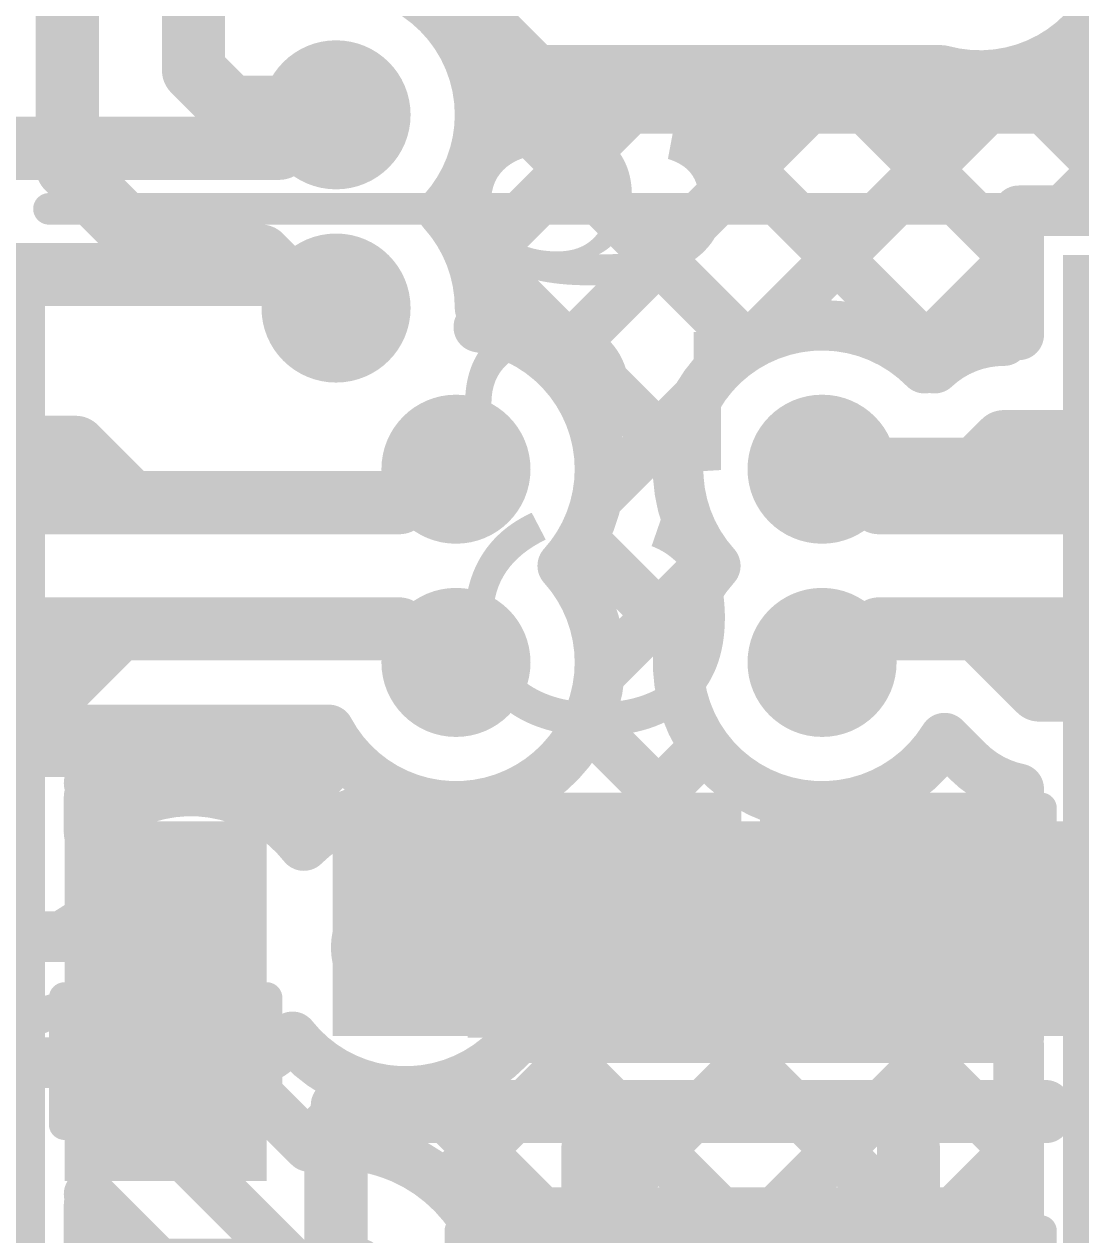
# Model space of a CAD drawing. Header units: millimetres. Extents: x -0.64 to 2.98, y -0.65 to 2.86.
# Drawn here: x 0.6836 to 0.851, y 0.1695 to 0.3613 of the extents above; entities that cross this region are included whole.
import ezdxf

# ---------------------------------------------------------------- set-up
doc = ezdxf.new("R2010")
doc.units = ezdxf.units.MM
doc.header["$MEASUREMENT"] = 0
for name, color, linetype in [('BottomLayer', 5, 'Continuous'), ('BottomOverlay', 54, 'Continuous'), ('BottomPaste', 16, 'Continuous'), ('BottomSolder', 6, 'Continuous'), ('Mechanical2', 216, 'Continuous'), ('TopLayer', 1, 'Continuous'), ('TopOverlay', 2, 'Continuous'), ('TopSolder', 216, 'Continuous'), ('ViaHoleLayer', 16, 'Continuous')]:
    doc.layers.add(name, color=color, linetype=linetype)
doc.styles.add('Arial', font='', dxfattribs={"height": 0.2})
doc.styles.get('Arial').set_extended_font_data('Arial')

# ---------------------------------------------------------------- blocks, each defined once
blk = doc.blocks.new('PCM1865DBTR_289')
at = {"layer": 'TopSolder'}
for points in [[(-0.1477, 0.1477), (-0.08065, 0.1477), (-0.08065, 0.12789), (-0.1477, 0.12789)], [(0.1477, 0.12789), (0.08065, 0.12789), (0.08065, 0.1477), (0.1477, 0.1477)], [(-0.1477, 0.12802), (-0.08065, 0.12802), (-0.08065, 0.1082), (-0.1477, 0.1082)], [(0.1477, 0.1082), (0.08065, 0.1082), (0.08065, 0.12802), (0.1477, 0.12802)], [(-0.1477, 0.10833), (-0.08065, 0.10833), (-0.08065, 0.08852), (-0.1477, 0.08852)], [(0.1477, 0.08852), (0.08065, 0.08852), (0.08065, 0.10833), (0.1477, 0.10833)], [(-0.1477, 0.08865), (-0.08065, 0.08865), (-0.08065, 0.06883), (-0.1477, 0.06883)], [(0.1477, 0.06883), (0.08065, 0.06883), (0.08065, 0.08865), (0.1477, 0.08865)], [(-0.1477, 0.06896), (-0.08065, 0.06896), (-0.08065, 0.04915), (-0.1477, 0.04915)], [(0.1477, 0.04915), (0.08065, 0.04915), (0.08065, 0.06896), (0.1477, 0.06896)], [(-0.1477, 0.04928), (-0.08065, 0.04928), (-0.08065, 0.02946), (-0.1477, 0.02946)], [(0.1477, 0.02946), (0.08065, 0.02946), (0.08065, 0.04928), (0.1477, 0.04928)], [(-0.1477, 0.02959), (-0.08065, 0.02959), (-0.08065, 0.00978), (-0.1477, 0.00978)], [(0.1477, 0.00978), (0.08065, 0.00978), (0.08065, 0.02959), (0.1477, 0.02959)], [(-0.1477, 0.00991), (-0.08065, 0.00991), (-0.08065, -0.00991), (-0.1477, -0.00991)], [(0.1477, -0.00991), (0.08065, -0.00991), (0.08065, 0.00991), (0.1477, 0.00991)]]:
    blk.add_hatch(color=216, dxfattribs=at).paths.add_polyline_path(points)
at = {"layer": 'TopOverlay', "const_width": 0.005}
blk.add_lwpolyline([(-0.08, 0.155), (0.078, 0.155)], dxfattribs=at)
at = {"layer": 'TopOverlay', "const_width": 0.0025}
for points in [[(-0.08125, 0.155, 1), (-0.07875, 0.155, 1)], [(0.07675, 0.155, 1), (0.07925, 0.155, 1)]]:
    blk.add_lwpolyline(points, format="xyb", close=True, dxfattribs=at)
blk = doc.blocks.new('CAP_0603_B_346')
at = {"layer": 'BottomLayer'}
for points in [[(-0.045, -0.0175), (-0.045, 0.0175), (-0.015, 0.0175), (-0.015, -0.0175)], [(0.015, -0.0175), (0.015, 0.0175), (0.045, 0.0175), (0.045, -0.0175)]]:
    blk.add_hatch(color=5, dxfattribs=at).paths.add_polyline_path(points)
at = {"layer": 'BottomPaste'}
for points in [[(-0.045, -0.0175), (-0.045, 0.0175), (-0.015, 0.0175), (-0.015, -0.0175)], [(0.015, -0.0175), (0.015, 0.0175), (0.045, 0.0175), (0.045, -0.0175)]]:
    blk.add_hatch(color=16, dxfattribs=at).paths.add_polyline_path(points)
at = {"layer": 'BottomSolder'}
for points in [[(-0.04736, -0.01986), (-0.04736, 0.01986), (-0.01264, 0.01986), (-0.01264, -0.01986)], [(0.01264, -0.01986), (0.01264, 0.01986), (0.04736, 0.01986), (0.04736, -0.01986)]]:
    blk.add_hatch(color=6, dxfattribs=at).paths.add_polyline_path(points)
at = {"layer": 'BottomOverlay', "const_width": 0.005}
for points in [[(-0.018, 0.021), (-0.049, 0.021)], [(-0.049, -0.021), (-0.049, 0.021)], [(0.049, 0.021), (0.018, 0.021)], [(0.049, -0.021), (0.049, 0.021)], [(-0.018, -0.021), (-0.049, -0.021)], [(0.049, -0.021), (0.018, -0.021)]]:
    blk.add_lwpolyline(points, dxfattribs=at)
at = {"layer": 'BottomOverlay', "const_width": 0.0025}
for points in [[(-0.05025, 0.021, 1), (-0.04775, 0.021, 1)], [(-0.05025, 0.021, 1), (-0.04775, 0.021, 1)], [(-0.01925, 0.021, 1), (-0.01675, 0.021, 1)], [(0.01675, 0.021, 1), (0.01925, 0.021, 1)], [(0.04775, 0.021, 1), (0.05025, 0.021, 1)], [(0.04775, 0.021, 1), (0.05025, 0.021, 1)], [(-0.05025, -0.021, 1), (-0.04775, -0.021, 1)], [(-0.05025, -0.021, 1), (-0.04775, -0.021, 1)], [(-0.01925, -0.021, 1), (-0.01675, -0.021, 1)], [(0.01675, -0.021, 1), (0.01925, -0.021, 1)], [(0.04775, -0.021, 1), (0.05025, -0.021, 1)], [(0.04775, -0.021, 1), (0.05025, -0.021, 1)]]:
    blk.add_lwpolyline(points, format="xyb", close=True, dxfattribs=at)
blk = doc.blocks.new('CAP_0603_B_348')
at = {"layer": 'BottomLayer'}
for points in [[(-0.045, -0.0175), (-0.045, 0.0175), (-0.015, 0.0175), (-0.015, -0.0175)], [(0.015, -0.0175), (0.015, 0.0175), (0.045, 0.0175), (0.045, -0.0175)]]:
    blk.add_hatch(color=5, dxfattribs=at).paths.add_polyline_path(points)
at = {"layer": 'BottomPaste'}
for points in [[(-0.045, -0.0175), (-0.045, 0.0175), (-0.015, 0.0175), (-0.015, -0.0175)], [(0.015, -0.0175), (0.015, 0.0175), (0.045, 0.0175), (0.045, -0.0175)]]:
    blk.add_hatch(color=16, dxfattribs=at).paths.add_polyline_path(points)
at = {"layer": 'BottomSolder'}
for points in [[(-0.04736, -0.01986), (-0.04736, 0.01986), (-0.01264, 0.01986), (-0.01264, -0.01986)], [(0.01264, -0.01986), (0.01264, 0.01986), (0.04736, 0.01986), (0.04736, -0.01986)]]:
    blk.add_hatch(color=6, dxfattribs=at).paths.add_polyline_path(points)
at = {"layer": 'BottomOverlay', "const_width": 0.005}
for points in [[(-0.049, -0.021), (-0.049, 0.021)], [(-0.018, 0.021), (-0.049, 0.021)], [(0.049, 0.021), (0.018, 0.021)], [(0.049, -0.021), (0.049, 0.021)], [(-0.018, -0.021), (-0.049, -0.021)], [(0.049, -0.021), (0.018, -0.021)]]:
    blk.add_lwpolyline(points, dxfattribs=at)
at = {"layer": 'BottomOverlay', "const_width": 0.0025}
for points in [[(-0.05025, 0.021, 1), (-0.04775, 0.021, 1)], [(-0.05025, 0.021, 1), (-0.04775, 0.021, 1)], [(-0.01925, 0.021, 1), (-0.01675, 0.021, 1)], [(0.01675, 0.021, 1), (0.01925, 0.021, 1)], [(0.04775, 0.021, 1), (0.05025, 0.021, 1)], [(0.04775, 0.021, 1), (0.05025, 0.021, 1)], [(-0.05025, -0.021, 1), (-0.04775, -0.021, 1)], [(-0.05025, -0.021, 1), (-0.04775, -0.021, 1)], [(-0.01925, -0.021, 1), (-0.01675, -0.021, 1)], [(0.01675, -0.021, 1), (0.01925, -0.021, 1)], [(0.04775, -0.021, 1), (0.05025, -0.021, 1)], [(0.04775, -0.021, 1), (0.05025, -0.021, 1)]]:
    blk.add_lwpolyline(points, format="xyb", close=True, dxfattribs=at)
blk = doc.blocks.new('CAP_0402_B_349')
at = {"layer": 'BottomLayer'}
for points in [[(-0.0095, 0.0125), (-0.0095, -0.0125), (-0.0275, -0.0125), (-0.0275, 0.0125)], [(0.0275, 0.0125), (0.0275, -0.0125), (0.0095, -0.0125), (0.0095, 0.0125)]]:
    blk.add_hatch(color=5, dxfattribs=at).paths.add_polyline_path(points)
at = {"layer": 'BottomPaste'}
for points in [[(-0.0095, 0.0125), (-0.0095, -0.0125), (-0.0275, -0.0125), (-0.0275, 0.0125)], [(0.0275, 0.0125), (0.0275, -0.0125), (0.0095, -0.0125), (0.0095, 0.0125)]]:
    blk.add_hatch(color=16, dxfattribs=at).paths.add_polyline_path(points)
at = {"layer": 'BottomSolder'}
for points in [[(-0.00714, 0.01486), (-0.00714, -0.01486), (-0.02986, -0.01486), (-0.02986, 0.01486)], [(0.02986, 0.01486), (0.02986, -0.01486), (0.00714, -0.01486), (0.00714, 0.01486)]]:
    blk.add_hatch(color=6, dxfattribs=at).paths.add_polyline_path(points)
at = {"layer": 'BottomOverlay', "const_width": 0.005}
for points in [[(-0.031, -0.016), (-0.031, 0.016)], [(-0.011, 0.016), (-0.031, 0.016)], [(0.031, 0.016), (0.011, 0.016)], [(0.031, -0.016), (0.031, 0.016)], [(-0.011, -0.016), (-0.031, -0.016)], [(0.031, -0.016), (0.011, -0.016)]]:
    blk.add_lwpolyline(points, dxfattribs=at)
at = {"layer": 'BottomOverlay', "const_width": 0.0025}
for points in [[(-0.03225, 0.016, 1), (-0.02975, 0.016, 1)], [(-0.03225, 0.016, 1), (-0.02975, 0.016, 1)], [(-0.01225, 0.016, 1), (-0.00975, 0.016, 1)], [(0.00975, 0.016, 1), (0.01225, 0.016, 1)], [(0.02975, 0.016, 1), (0.03225, 0.016, 1)], [(0.02975, 0.016, 1), (0.03225, 0.016, 1)], [(-0.03225, -0.016, 1), (-0.02975, -0.016, 1)], [(-0.03225, -0.016, 1), (-0.02975, -0.016, 1)], [(-0.01225, -0.016, 1), (-0.00975, -0.016, 1)], [(0.00975, -0.016, 1), (0.01225, -0.016, 1)], [(0.02975, -0.016, 1), (0.03225, -0.016, 1)], [(0.02975, -0.016, 1), (0.03225, -0.016, 1)]]:
    blk.add_lwpolyline(points, format="xyb", close=True, dxfattribs=at)

msp = doc.modelspace()

# ---------------------------------------------------------------- hatches: boundary and pattern name
at = {"layer": 'BottomLayer'}
h = msp.add_hatch(color=5, dxfattribs=at)
edge = h.paths.add_edge_path()
edge.add_arc((0.733, 0.34696), 0.01181, 0, 360)
h = msp.add_hatch(color=5, dxfattribs=at)
edge = h.paths.add_edge_path()
edge.add_arc((0.733, 0.31634), 0.01181, 0, 360)
h = msp.add_hatch(color=5, dxfattribs=at)
edge = h.paths.add_edge_path()
edge.add_arc((0.752, 0.2908), 0.01181, 0, 360)
h = msp.add_hatch(color=5, dxfattribs=at)
edge = h.paths.add_edge_path()
edge.add_arc((0.81, 0.2908), 0.01181, 0, 360)
h = msp.add_hatch(color=5, dxfattribs=at)
edge = h.paths.add_edge_path()
edge.add_arc((0.752, 0.26018), 0.01181, 0, 360)
h = msp.add_hatch(color=5, dxfattribs=at)
edge = h.paths.add_edge_path()
edge.add_arc((0.81, 0.26018), 0.01181, 0, 360)
for points in [[(0.722, 0.178), (0.722, 0.235), (0.69, 0.235), (0.69, 0.178)], [(0.73244, 0.201), (0.88144, 0.201), (0.88144, 0.235), (0.73244, 0.235)], [(0.754, 0.143), (0.842, 0.143), (0.842, 0.177), (0.754, 0.177)]]:
    msp.add_hatch(color=5, dxfattribs=at).paths.add_polyline_path(points)
h = msp.add_hatch(color=5, dxfattribs=at)
edge = h.paths.add_edge_path()
edge.add_arc((0.71, 0.217), 0.01181, 0, 360)
h = msp.add_hatch(color=5, dxfattribs=at)
edge = h.paths.add_edge_path()
edge.add_arc((0.744, 0.215), 0.01181, 0, 360)
h = msp.add_hatch(color=5, dxfattribs=at)
edge = h.paths.add_edge_path()
edge.add_arc((0.733, 0.158), 0.01181, 0, 360)
at = {"layer": 'BottomSolder'}
h = msp.add_hatch(color=6, dxfattribs=at)
edge = h.paths.add_edge_path()
edge.add_arc((0.733, 0.34696), 0.00791, 0, 360)
h = msp.add_hatch(color=6, dxfattribs=at)
edge = h.paths.add_edge_path()
edge.add_arc((0.733, 0.31634), 0.00791, 0, 360)
h = msp.add_hatch(color=6, dxfattribs=at)
edge = h.paths.add_edge_path()
edge.add_arc((0.752, 0.2908), 0.00791, 0, 360)
h = msp.add_hatch(color=6, dxfattribs=at)
edge = h.paths.add_edge_path()
edge.add_arc((0.81, 0.2908), 0.00791, 0, 360)
h = msp.add_hatch(color=6, dxfattribs=at)
edge = h.paths.add_edge_path()
edge.add_arc((0.752, 0.26018), 0.00791, 0, 360)
h = msp.add_hatch(color=6, dxfattribs=at)
edge = h.paths.add_edge_path()
edge.add_arc((0.81, 0.26018), 0.00791, 0, 360)
h = msp.add_hatch(color=6, dxfattribs=at)
edge = h.paths.add_edge_path()
edge.add_arc((0.71, 0.217), 0.00791, 0, 360)
h = msp.add_hatch(color=6, dxfattribs=at)
edge = h.paths.add_edge_path()
edge.add_arc((0.744, 0.215), 0.00791, 0, 360)
at = {"layer": 'TopLayer'}
h = msp.add_hatch(color=1, dxfattribs=at)
edge = h.paths.add_edge_path()
edge.add_arc((0.733, 0.34696), 0.01181, 0, 360)
h = msp.add_hatch(color=1, dxfattribs=at)
edge = h.paths.add_edge_path()
edge.add_arc((0.733, 0.31634), 0.01181, 0, 360)
h = msp.add_hatch(color=1, dxfattribs=at)
edge = h.paths.add_edge_path()
edge.add_arc((0.752, 0.2908), 0.01181, 0, 360)
h = msp.add_hatch(color=1, dxfattribs=at)
edge = h.paths.add_edge_path()
edge.add_arc((0.81, 0.2908), 0.01181, 0, 360)
h = msp.add_hatch(color=1, dxfattribs=at)
edge = h.paths.add_edge_path()
edge.add_arc((0.752, 0.26018), 0.01181, 0, 360)
h = msp.add_hatch(color=1, dxfattribs=at)
edge = h.paths.add_edge_path()
edge.add_arc((0.81, 0.26018), 0.01181, 0, 360)
h = msp.add_hatch(color=1, dxfattribs=at)
edge = h.paths.add_edge_path()
edge.add_arc((0.71, 0.217), 0.01181, 0, 360)
h = msp.add_hatch(color=1, dxfattribs=at)
edge = h.paths.add_edge_path()
edge.add_arc((0.744, 0.215), 0.01181, 0, 360)
h = msp.add_hatch(color=1, dxfattribs=at)
edge = h.paths.add_edge_path()
edge.add_arc((0.733, 0.158), 0.01181, 0, 360)
at = {"layer": 'TopSolder'}
h = msp.add_hatch(color=216, dxfattribs=at)
edge = h.paths.add_edge_path()
edge.add_arc((0.733, 0.34696), 0.00791, 0, 360)
h = msp.add_hatch(color=216, dxfattribs=at)
edge = h.paths.add_edge_path()
edge.add_arc((0.733, 0.31634), 0.00791, 0, 360)
h = msp.add_hatch(color=216, dxfattribs=at)
edge = h.paths.add_edge_path()
edge.add_arc((0.752, 0.2908), 0.00791, 0, 360)
h = msp.add_hatch(color=216, dxfattribs=at)
edge = h.paths.add_edge_path()
edge.add_arc((0.81, 0.2908), 0.00791, 0, 360)
h = msp.add_hatch(color=216, dxfattribs=at)
edge = h.paths.add_edge_path()
edge.add_arc((0.752, 0.26018), 0.00791, 0, 360)
h = msp.add_hatch(color=216, dxfattribs=at)
edge = h.paths.add_edge_path()
edge.add_arc((0.81, 0.26018), 0.00791, 0, 360)
h = msp.add_hatch(color=216, dxfattribs=at)
edge = h.paths.add_edge_path()
edge.add_arc((0.71, 0.217), 0.00791, 0, 360)
h = msp.add_hatch(color=216, dxfattribs=at)
edge = h.paths.add_edge_path()
edge.add_arc((0.744, 0.215), 0.00791, 0, 360)
at = {"layer": 'ViaHoleLayer'}
h = msp.add_hatch(color=16, dxfattribs=at)
edge = h.paths.add_edge_path()
edge.add_arc((0.733, 0.34696), 0.00591, 0, 360)
h = msp.add_hatch(color=16, dxfattribs=at)
edge = h.paths.add_edge_path()
edge.add_arc((0.733, 0.31634), 0.00591, 0, 360)
h = msp.add_hatch(color=16, dxfattribs=at)
edge = h.paths.add_edge_path()
edge.add_arc((0.752, 0.2908), 0.00591, 0, 360)
h = msp.add_hatch(color=16, dxfattribs=at)
edge = h.paths.add_edge_path()
edge.add_arc((0.81, 0.2908), 0.00591, 0, 360)
h = msp.add_hatch(color=16, dxfattribs=at)
edge = h.paths.add_edge_path()
edge.add_arc((0.752, 0.26018), 0.00591, 0, 360)
h = msp.add_hatch(color=16, dxfattribs=at)
edge = h.paths.add_edge_path()
edge.add_arc((0.81, 0.26018), 0.00591, 0, 360)
h = msp.add_hatch(color=16, dxfattribs=at)
edge = h.paths.add_edge_path()
edge.add_arc((0.71, 0.217), 0.00591, 0, 360)
h = msp.add_hatch(color=16, dxfattribs=at)
edge = h.paths.add_edge_path()
edge.add_arc((0.744, 0.215), 0.00591, 0, 360)

# ---------------------------------------------------------------- linework, layer by layer
at = {"layer": 'BottomLayer'}
for points, const_width in [([(0.7045, 0.4115), (0.766, 0.35)], 0.012), ([(0.766, 0.35), (0.88734, 0.35)], 0.012), ([(0.724, 0.34165), (0.72931, 0.34696)], 0.01), ([(0.72931, 0.34696), (0.733, 0.34696)], 0.01), ([(0.62712, 0.34165), (0.679, 0.34165)], 0.01), ([(0.679, 0.34165), (0.724, 0.34165)], 0.01), ([(0.571, 0.32165), (0.724, 0.32165)], 0.01), ([(0.724, 0.32165), (0.72931, 0.31634)], 0.01), ([(0.72931, 0.31634), (0.733, 0.31634)], 0.01), ([(0.743, 0.28549), (0.74831, 0.2908)], 0.01), ([(0.74831, 0.2908), (0.752, 0.2908)], 0.01), ([(0.81, 0.2908), (0.81369, 0.2908)], 0.01), ([(0.81369, 0.2908), (0.819, 0.28549)], 0.01), ([(0.67837, 0.28549), (0.743, 0.28549)], 0.01), ([(0.819, 0.28549), (0.82212, 0.28549)], 0.01), ([(0.82212, 0.28549), (0.869, 0.28549)], 0.01), ([(0.6529, 0.26549), (0.743, 0.26549)], 0.01), ([(0.743, 0.26549), (0.74831, 0.26018)], 0.01), ([(0.81369, 0.26018), (0.819, 0.26549)], 0.01), ([(0.819, 0.26549), (0.87251, 0.26549)], 0.01), ([(0.74831, 0.26018), (0.752, 0.26018)], 0.01), ([(0.81, 0.26018), (0.81369, 0.26018)], 0.01), ([(0.61165, 0.18006), (0.68108, 0.24949)], 0.008), ([(0.65953, 0.24949), (0.73185, 0.24949)], 0.008), ([(0.679, 0.246), (0.72144, 0.246)], 0.008), ([(0.72144, 0.246), (0.733, 0.246)], 0.008), ([(0.72144, 0.246), (0.733, 0.246)], 0.008), ([(0.82369, 0.21806), (0.82619, 0.21556)], 0.025), ([(0.82619, 0.21556), (0.85429, 0.21556)], 0.025), ([(0.82206, 0.21643), (0.82369, 0.21806)], 0.008), ([(0.733, 0.19), (0.84544, 0.19)], 0.008), ([(0.733, 0.18381), (0.733, 0.19)], 0.008), ([(0.743, 0.188), (0.84544, 0.188)], 0.008), ([(0.743, 0.1818), (0.743, 0.18706)], 0.008), ([(0.77369, 0.15806), (0.77369, 0.18306)], 0.01), ([(0.82369, 0.15806), (0.82369, 0.18306)], 0.01)]:
    msp.add_lwpolyline(points, dxfattribs=dict(at, const_width=const_width))
for points, const_width in [([(0.763, 0.35, 1), (0.769, 0.35, 1)], 0.006), ([(0.763, 0.35, 1), (0.769, 0.35, 1)], 0.006), ([(0.72681, 0.34696, 1), (0.73181, 0.34696, 1)], 0.005), ([(0.72681, 0.34696, 1), (0.73181, 0.34696, 1)], 0.005), ([(0.7305, 0.34696, 1), (0.7355, 0.34696, 1)], 0.005), ([(0.6765, 0.34165, 1), (0.6815, 0.34165, 1)], 0.005), ([(0.6765, 0.34165, 1), (0.6815, 0.34165, 1)], 0.005), ([(0.7215, 0.34165, 1), (0.7265, 0.34165, 1)], 0.005), ([(0.7215, 0.34165, 1), (0.7265, 0.34165, 1)], 0.005), ([(0.7215, 0.32165, 1), (0.7265, 0.32165, 1)], 0.005), ([(0.7215, 0.32165, 1), (0.7265, 0.32165, 1)], 0.005), ([(0.72681, 0.31634, 1), (0.73181, 0.31634, 1)], 0.005), ([(0.72681, 0.31634, 1), (0.73181, 0.31634, 1)], 0.005), ([(0.7305, 0.31634, 1), (0.7355, 0.31634, 1)], 0.005), ([(0.74581, 0.2908, 1), (0.75081, 0.2908, 1)], 0.005), ([(0.74581, 0.2908, 1), (0.75081, 0.2908, 1)], 0.005), ([(0.7495, 0.2908, 1), (0.7545, 0.2908, 1)], 0.005), ([(0.8075, 0.2908, 1), (0.8125, 0.2908, 1)], 0.005), ([(0.81119, 0.2908, 1), (0.81619, 0.2908, 1)], 0.005), ([(0.81119, 0.2908, 1), (0.81619, 0.2908, 1)], 0.005), ([(0.7405, 0.28549, 1), (0.7455, 0.28549, 1)], 0.005), ([(0.7405, 0.28549, 1), (0.7455, 0.28549, 1)], 0.005), ([(0.8165, 0.28549, 1), (0.8215, 0.28549, 1)], 0.005), ([(0.8165, 0.28549, 1), (0.8215, 0.28549, 1)], 0.005), ([(0.81962, 0.28549, 1), (0.82462, 0.28549, 1)], 0.005), ([(0.81962, 0.28549, 1), (0.82462, 0.28549, 1)], 0.005), ([(0.7405, 0.26549, 1), (0.7455, 0.26549, 1)], 0.005), ([(0.7405, 0.26549, 1), (0.7455, 0.26549, 1)], 0.005), ([(0.8165, 0.26549, 1), (0.8215, 0.26549, 1)], 0.005), ([(0.8165, 0.26549, 1), (0.8215, 0.26549, 1)], 0.005), ([(0.74581, 0.26018, 1), (0.75081, 0.26018, 1)], 0.005), ([(0.74581, 0.26018, 1), (0.75081, 0.26018, 1)], 0.005), ([(0.7495, 0.26018, 1), (0.7545, 0.26018, 1)], 0.005), ([(0.8075, 0.26018, 1), (0.8125, 0.26018, 1)], 0.005), ([(0.81119, 0.26018, 1), (0.81619, 0.26018, 1)], 0.005), ([(0.81119, 0.26018, 1), (0.81619, 0.26018, 1)], 0.005), ([(0.67908, 0.24949, 1), (0.68308, 0.24949, 1)], 0.004), ([(0.72985, 0.24949, 1), (0.73385, 0.24949, 1)], 0.004), ([(0.71944, 0.246, 1), (0.72344, 0.246, 1)], 0.004), ([(0.71944, 0.246, 1), (0.72344, 0.246, 1)], 0.004), ([(0.71944, 0.246, 1), (0.72344, 0.246, 1)], 0.004), ([(0.731, 0.246, 1), (0.735, 0.246, 1)], 0.004), ([(0.731, 0.246, 1), (0.735, 0.246, 1)], 0.004), ([(0.81744, 0.21806, 1), (0.82994, 0.21806, 1)], 0.0125), ([(0.81994, 0.21556, 1), (0.83244, 0.21556, 1)], 0.0125), ([(0.81994, 0.21556, 1), (0.83244, 0.21556, 1)], 0.0125), ([(0.84804, 0.21556, 1), (0.86054, 0.21556, 1)], 0.0125), ([(0.82169, 0.21806, 1), (0.82569, 0.21806, 1)], 0.004), ([(0.82006, 0.21643, 1), (0.82406, 0.21643, 1)], 0.004), ([(0.731, 0.19, 1), (0.735, 0.19, 1)], 0.004), ([(0.731, 0.19, 1), (0.735, 0.19, 1)], 0.004), ([(0.84344, 0.19, 1), (0.84744, 0.19, 1)], 0.004), ([(0.741, 0.188, 1), (0.745, 0.188, 1)], 0.004), ([(0.84344, 0.188, 1), (0.84744, 0.188, 1)], 0.004), ([(0.741, 0.18706, 1), (0.745, 0.18706, 1)], 0.004), ([(0.77119, 0.18306, 1), (0.77619, 0.18306, 1)], 0.005), ([(0.82119, 0.18306, 1), (0.82619, 0.18306, 1)], 0.005), ([(0.731, 0.18381, 1), (0.735, 0.18381, 1)], 0.004), ([(0.731, 0.18381, 1), (0.735, 0.18381, 1)], 0.004), ([(0.74019, 0.18212, 1), (0.74419, 0.18212, 1)], 0.004), ([(0.741, 0.1818, 1), (0.745, 0.1818, 1)], 0.004)]:
    msp.add_lwpolyline(points, format="xyb", close=True, dxfattribs=dict(at, const_width=const_width))
at = {"layer": 'BottomLayer', "const_width": 0.008}
msp.add_lwpolyline([(0.733, 0.18381, -0.091281), (0.74219, 0.18212)], format="xyb", dxfattribs=at)
at = {"layer": 'Mechanical2', "const_width": 0.01}
msp.add_lwpolyline([(1.75783, 2.80917, -6.230382), (0.64896, 2.81029)], format="xyb", dxfattribs=at)
at = {"layer": 'TopLayer'}
for points, const_width in [([(0.757, 0.354), (0.757, 0.443)], 0.008), ([(0.84821, 0.33176), (0.929, 0.41256)], 0.008), ([(0.69042, 0.33861), (0.69042, 0.39592)], 0.01), ([(0.71042, 0.35401), (0.71042, 0.39592)], 0.01), ([(0.71042, 0.35401), (0.71627, 0.34815)], 0.01), ([(0.75476, 0.32317), (0.78559, 0.354)], 0.008), ([(0.75487, 0.35343), (0.79807, 0.31024)], 0.008), ([(0.757, 0.354), (0.8012, 0.354)], 0.008), ([(0.76745, 0.30758), (0.81387, 0.354)], 0.008), ([(0.78259, 0.354), (0.82888, 0.30771)], 0.008), ([(0.79887, 0.31071), (0.84268, 0.35452)], 0.008), ([(0.8012, 0.354), (0.821, 0.354)], 0.008), ([(0.8012, 0.354), (0.821, 0.354)], 0.008), ([(0.81087, 0.354), (0.84116, 0.32371)], 0.008), ([(0.821, 0.354), (0.82897, 0.354)], 0.008), ([(0.83952, 0.35364), (0.8614, 0.33176)], 0.008), ([(0.71627, 0.34815), (0.73181, 0.34815)], 0.01), ([(0.73181, 0.34815), (0.733, 0.34696)], 0.01), ([(0.69042, 0.33861), (0.70443, 0.32459)], 0.01), ([(0.84116, 0.31208), (0.84116, 0.33176)], 0.008), ([(0.84116, 0.33176), (0.92222, 0.33176)], 0.008), ([(0.75332, 0.3267), (0.78727, 0.29275)], 0.008), ([(0.70443, 0.32459), (0.72106, 0.32459)], 0.01), ([(0.72106, 0.32459), (0.72931, 0.31634)], 0.01), ([(0.82469, 0.30825), (0.84116, 0.32472)], 0.008), ([(0.72931, 0.31634), (0.733, 0.31634)], 0.01), ([(0.77434, 0.28618), (0.79009, 0.30193)], 0.008), ([(0.83444, 0.2908), (0.83881, 0.29517)], 0.01), ([(0.83881, 0.29517), (0.88169, 0.29517)], 0.01), ([(0.65425, 0.29427), (0.69173, 0.29427)], 0.01), ([(0.69173, 0.29427), (0.70051, 0.28549)], 0.01), ([(0.81, 0.2908), (0.83444, 0.2908)], 0.01), ([(0.70051, 0.28549), (0.743, 0.28549)], 0.01), ([(0.77197, 0.27977), (0.78755, 0.26419)], 0.008), ([(0.77473, 0.25829), (0.79255, 0.27611)], 0.008), ([(0.6894, 0.2564), (0.69849, 0.26549)], 0.01), ([(0.69849, 0.26549), (0.743, 0.26549)], 0.01), ([(0.819, 0.26549), (0.83474, 0.26549)], 0.01), ([(0.83474, 0.26549), (0.84442, 0.2558)], 0.01), ([(0.65394, 0.2564), (0.6894, 0.2564)], 0.01), ([(0.84442, 0.2558), (0.88169, 0.2558)], 0.01), ([(0.69387, 0.234), (0.70936, 0.24949)], 0.008), ([(0.70072, 0.2451), (0.70512, 0.24949)], 0.008), ([(0.70512, 0.24949), (0.73185, 0.24949)], 0.008), ([(0.7174, 0.24949), (0.7323, 0.23458)], 0.008), ([(0.77275, 0.2507), (0.79274, 0.23072)], 0.008), ([(0.82941, 0.24819), (0.8331, 0.2445)], 0.008), ([(0.72353, 0.23537), (0.73414, 0.24598)], 0.008), ([(0.77544, 0.23072), (0.79152, 0.2468)], 0.008), ([(0.69653, 0.24207), (0.70075, 0.23785)], 0.008), ([(0.83201, 0.23072), (0.84116, 0.23987)], 0.008), ([(0.69387, 0.23334), (0.69387, 0.2389)], 0.008), ([(0.7572, 0.23797), (0.76445, 0.23072)], 0.008), ([(0.84116, 0.23334), (0.84116, 0.2389)], 0.008), ([(0.80373, 0.23072), (0.81038, 0.23737)], 0.008), ([(0.81402, 0.23772), (0.82102, 0.23072)], 0.008), ([(0.76053, 0.23072), (0.84116, 0.23072)], 0.008), ([(0.65363, 0.21672), (0.70972, 0.21672)], 0.008), ([(0.70972, 0.21672), (0.71, 0.217)], 0.008), ([(0.744, 0.215), (0.74472, 0.21572)], 0.008), ([(0.74472, 0.21572), (0.88098, 0.21572)], 0.008), ([(0.75023, 0.17722), (0.77373, 0.20072)], 0.008), ([(0.75758, 0.128), (0.8303, 0.20072)], 0.008), ([(0.75881, 0.15751), (0.80201, 0.20072)], 0.008), ([(0.76179, 0.20072), (0.84116, 0.20072)], 0.008), ([(0.76617, 0.20072), (0.84116, 0.12572)], 0.008), ([(0.79445, 0.20072), (0.84116, 0.154)], 0.008), ([(0.82274, 0.20072), (0.84116, 0.18229)], 0.008), ([(0.84116, 0.19397), (0.84116, 0.19953)], 0.008), ([(0.65335, 0.19675), (0.69425, 0.19675)], 0.008), ([(0.69425, 0.19675), (0.733, 0.158)], 0.008), ([(0.71694, 0.19527), (0.72875, 0.18346)], 0.008), ([(0.84116, 0.17984), (0.84116, 0.19397)], 0.008), ([(0.84116, 0.17984), (0.84116, 0.19397)], 0.008), ([(0.72847, 0.18374), (0.73778, 0.19305)], 0.008), ([(0.7463, 0.1923), (0.83069, 0.10791)], 0.008), ([(0.79367, 0.1358), (0.84116, 0.1833)], 0.008), ([(0.733, 0.158), (0.733, 0.17981)], 0.01), ([(0.84116, 0.17428), (0.84116, 0.17984)], 0.008), ([(0.69387, 0.17591), (0.70754, 0.16225)], 0.008), ([(0.69387, 0.16016), (0.69387, 0.17428)], 0.008), ([(0.69387, 0.16016), (0.69387, 0.17428)], 0.008), ([(0.84116, 0.16016), (0.84116, 0.17428)], 0.008), ([(0.84116, 0.16016), (0.84116, 0.17428)], 0.008)]:
    msp.add_lwpolyline(points, dxfattribs=dict(at, const_width=const_width))
at = {"layer": 'TopLayer', "const_width": 0.008}
for points in [[(0.85781, 0.376, -0.494904), (0.82897, 0.354)], [(0.72642, 0.3688, -0.502803), (0.75581, 0.34696)], [(0.75581, 0.34696, -0.186064), (0.74991, 0.33165)], [(0.74991, 0.33165, -0.186064), (0.75581, 0.31634)], [(0.75561, 0.31332, -0.368386), (0.77481, 0.2908)], [(0.79309, 0.27549, -0.979442), (0.82626, 0.3068)], [(0.82782, 0.3068, -0.191646), (0.83881, 0.31117)], [(0.82782, 0.3068, -0.191646), (0.83881, 0.31117)], [(0.77481, 0.2908, -0.186064), (0.76891, 0.27549)], [(0.76891, 0.27549, -0.186064), (0.77481, 0.26018)], [(0.82941, 0.24819, -1.095727), (0.79309, 0.27549)], [(0.77481, 0.26018, -0.781688), (0.73185, 0.24949)], [(0.70072, 0.2451, -0.126438), (0.69387, 0.24104)], [(0.70071, 0.24508, -0.126127), (0.69387, 0.24104)], [(0.84116, 0.24014, -0.146413), (0.8331, 0.2445)], [(0.84116, 0.24014, -0.1461), (0.83311, 0.24449)], [(0.69387, 0.23313, -0.448616), (0.72789, 0.23115)], [(0.72789, 0.23115, -0.421264), (0.76053, 0.23072)], [(0.72611, 0.20085, -0.119274), (0.71694, 0.19527)], [(0.76179, 0.20072, -0.481749), (0.72611, 0.20085)], [(0.72875, 0.18346, -0.463488), (0.75881, 0.158)]]:
    msp.add_lwpolyline(points, format="xyb", dxfattribs=at)
at = {"layer": 'TopLayer'}
for points, const_width in [([(0.70792, 0.35401, 1), (0.71292, 0.35401, 1)], 0.005), ([(0.70792, 0.35401, 1), (0.71292, 0.35401, 1)], 0.005), ([(0.75287, 0.35343, 1), (0.75687, 0.35343, 1)], 0.004), ([(0.755, 0.354, 1), (0.759, 0.354, 1)], 0.004), ([(0.755, 0.354, 1), (0.759, 0.354, 1)], 0.004), ([(0.78059, 0.354, 1), (0.78459, 0.354, 1)], 0.004), ([(0.78359, 0.354, 1), (0.78759, 0.354, 1)], 0.004), ([(0.7992, 0.354, 1), (0.8032, 0.354, 1)], 0.004), ([(0.7992, 0.354, 1), (0.8032, 0.354, 1)], 0.004), ([(0.7992, 0.354, 1), (0.8032, 0.354, 1)], 0.004), ([(0.80887, 0.354, 1), (0.81287, 0.354, 1)], 0.004), ([(0.81187, 0.354, 1), (0.81587, 0.354, 1)], 0.004), ([(0.819, 0.354, 1), (0.823, 0.354, 1)], 0.004), ([(0.819, 0.354, 1), (0.823, 0.354, 1)], 0.004), ([(0.819, 0.354, 1), (0.823, 0.354, 1)], 0.004), ([(0.82697, 0.354, 1), (0.83097, 0.354, 1)], 0.004), ([(0.82697, 0.354, 1), (0.83097, 0.354, 1)], 0.004), ([(0.83752, 0.35364, 1), (0.84152, 0.35364, 1)], 0.004), ([(0.84068, 0.35452, 1), (0.84468, 0.35452, 1)], 0.004), ([(0.71378, 0.34815, 1), (0.71878, 0.34815, 1)], 0.005), ([(0.71378, 0.34815, 1), (0.71878, 0.34815, 1)], 0.005), ([(0.72931, 0.34815, 1), (0.73431, 0.34815, 1)], 0.005), ([(0.72931, 0.34815, 1), (0.73431, 0.34815, 1)], 0.005), ([(0.7305, 0.34696, 1), (0.7355, 0.34696, 1)], 0.005), ([(0.75381, 0.34696, 1), (0.75781, 0.34696, 1)], 0.004), ([(0.75381, 0.34696, 1), (0.75781, 0.34696, 1)], 0.004), ([(0.68792, 0.33861, 1), (0.69292, 0.33861, 1)], 0.005), ([(0.68792, 0.33861, 1), (0.69292, 0.33861, 1)], 0.005), ([(0.83916, 0.33176, 1), (0.84316, 0.33176, 1)], 0.004), ([(0.83916, 0.33176, 1), (0.84316, 0.33176, 1)], 0.004), ([(0.84621, 0.33176, 1), (0.85021, 0.33176, 1)], 0.004), ([(0.74791, 0.33165, 1), (0.75191, 0.33165, 1)], 0.004), ([(0.74791, 0.33165, 1), (0.75191, 0.33165, 1)], 0.004), ([(0.75132, 0.3267, 1), (0.75532, 0.3267, 1)], 0.004), ([(0.70193, 0.32459, 1), (0.70693, 0.32459, 1)], 0.005), ([(0.70193, 0.32459, 1), (0.70693, 0.32459, 1)], 0.005), ([(0.71856, 0.32459, 1), (0.72356, 0.32459, 1)], 0.005), ([(0.71856, 0.32459, 1), (0.72356, 0.32459, 1)], 0.005), ([(0.83916, 0.32472, 1), (0.84316, 0.32472, 1)], 0.004), ([(0.75276, 0.32317, 1), (0.75676, 0.32317, 1)], 0.004), ([(0.83916, 0.32371, 1), (0.84316, 0.32371, 1)], 0.004), ([(0.72681, 0.31634, 1), (0.73181, 0.31634, 1)], 0.005), ([(0.72681, 0.31634, 1), (0.73181, 0.31634, 1)], 0.005), ([(0.7305, 0.31634, 1), (0.7355, 0.31634, 1)], 0.005), ([(0.75381, 0.31634, 1), (0.75781, 0.31634, 1)], 0.004), ([(0.75361, 0.31332, 1), (0.75761, 0.31332, 1)], 0.004), ([(0.79687, 0.31071, 1), (0.80087, 0.31071, 1)], 0.004), ([(0.83681, 0.31117, 1), (0.84081, 0.31117, 1)], 0.004), ([(0.83681, 0.31117, 1), (0.84081, 0.31117, 1)], 0.004), ([(0.83916, 0.31208, 1), (0.84316, 0.31208, 1)], 0.004), ([(0.79607, 0.31024, 1), (0.80007, 0.31024, 1)], 0.004), ([(0.76545, 0.30758, 1), (0.76945, 0.30758, 1)], 0.004), ([(0.82269, 0.30825, 1), (0.82669, 0.30825, 1)], 0.004), ([(0.82426, 0.3068, 1), (0.82826, 0.3068, 1)], 0.004), ([(0.82582, 0.3068, 1), (0.82982, 0.3068, 1)], 0.004), ([(0.82582, 0.3068, 1), (0.82982, 0.3068, 1)], 0.004), ([(0.82688, 0.30771, 1), (0.83088, 0.30771, 1)], 0.004), ([(0.78809, 0.30193, 1), (0.79209, 0.30193, 1)], 0.004), ([(0.83632, 0.29517, 1), (0.84132, 0.29517, 1)], 0.005), ([(0.83632, 0.29517, 1), (0.84132, 0.29517, 1)], 0.005), ([(0.68923, 0.29427, 1), (0.69423, 0.29427, 1)], 0.005), ([(0.68923, 0.29427, 1), (0.69423, 0.29427, 1)], 0.005), ([(0.78527, 0.29275, 1), (0.78927, 0.29275, 1)], 0.004), ([(0.8075, 0.2908, 1), (0.8125, 0.2908, 1)], 0.005), ([(0.83194, 0.2908, 1), (0.83694, 0.2908, 1)], 0.005), ([(0.83194, 0.2908, 1), (0.83694, 0.2908, 1)], 0.005), ([(0.77281, 0.2908, 1), (0.77681, 0.2908, 1)], 0.004), ([(0.77281, 0.2908, 1), (0.77681, 0.2908, 1)], 0.004), ([(0.69801, 0.28549, 1), (0.70301, 0.28549, 1)], 0.005), ([(0.69801, 0.28549, 1), (0.70301, 0.28549, 1)], 0.005), ([(0.7405, 0.28549, 1), (0.7455, 0.28549, 1)], 0.005), ([(0.77234, 0.28618, 1), (0.77634, 0.28618, 1)], 0.004), ([(0.76997, 0.27977, 1), (0.77397, 0.27977, 1)], 0.004), ([(0.79055, 0.27611, 1), (0.79455, 0.27611, 1)], 0.004), ([(0.76691, 0.27549, 1), (0.77091, 0.27549, 1)], 0.004), ([(0.76691, 0.27549, 1), (0.77091, 0.27549, 1)], 0.004), ([(0.79109, 0.27549, 1), (0.79509, 0.27549, 1)], 0.004), ([(0.79109, 0.27549, 1), (0.79509, 0.27549, 1)], 0.004), ([(0.69599, 0.26549, 1), (0.70099, 0.26549, 1)], 0.005), ([(0.69599, 0.26549, 1), (0.70099, 0.26549, 1)], 0.005), ([(0.7405, 0.26549, 1), (0.7455, 0.26549, 1)], 0.005), ([(0.8165, 0.26549, 1), (0.8215, 0.26549, 1)], 0.005), ([(0.83224, 0.26549, 1), (0.83724, 0.26549, 1)], 0.005), ([(0.83224, 0.26549, 1), (0.83724, 0.26549, 1)], 0.005), ([(0.78555, 0.26419, 1), (0.78955, 0.26419, 1)], 0.004), ([(0.77281, 0.26018, 1), (0.77681, 0.26018, 1)], 0.004), ([(0.77281, 0.26018, 1), (0.77681, 0.26018, 1)], 0.004), ([(0.6869, 0.2564, 1), (0.6919, 0.2564, 1)], 0.005), ([(0.6869, 0.2564, 1), (0.6919, 0.2564, 1)], 0.005), ([(0.77273, 0.25829, 1), (0.77673, 0.25829, 1)], 0.004), ([(0.84192, 0.2558, 1), (0.84692, 0.2558, 1)], 0.005), ([(0.84192, 0.2558, 1), (0.84692, 0.2558, 1)], 0.005), ([(0.70312, 0.24949, 1), (0.70712, 0.24949, 1)], 0.004), ([(0.70312, 0.24949, 1), (0.70712, 0.24949, 1)], 0.004), ([(0.70736, 0.24949, 1), (0.71136, 0.24949, 1)], 0.004), ([(0.7154, 0.24949, 1), (0.7194, 0.24949, 1)], 0.004), ([(0.72985, 0.24949, 1), (0.73385, 0.24949, 1)], 0.004), ([(0.72985, 0.24949, 1), (0.73385, 0.24949, 1)], 0.004), ([(0.77075, 0.2507, 1), (0.77475, 0.2507, 1)], 0.004), ([(0.82741, 0.24819, 1), (0.83141, 0.24819, 1)], 0.004), ([(0.82741, 0.24819, 1), (0.83141, 0.24819, 1)], 0.004), ([(0.73214, 0.24598, 1), (0.73614, 0.24598, 1)], 0.004), ([(0.78952, 0.2468, 1), (0.79352, 0.2468, 1)], 0.004), ([(0.69871, 0.24508, 1), (0.70271, 0.24508, 1)], 0.004), ([(0.69872, 0.2451, 1), (0.70272, 0.2451, 1)], 0.004), ([(0.69872, 0.2451, 1), (0.70272, 0.2451, 1)], 0.004), ([(0.8311, 0.2445, 1), (0.8351, 0.2445, 1)], 0.004), ([(0.8311, 0.2445, 1), (0.8351, 0.2445, 1)], 0.004), ([(0.83111, 0.24449, 1), (0.83511, 0.24449, 1)], 0.004), ([(0.69453, 0.24207, 1), (0.69853, 0.24207, 1)], 0.004), ([(0.69187, 0.24104, 1), (0.69587, 0.24104, 1)], 0.004), ([(0.69187, 0.24104, 1), (0.69587, 0.24104, 1)], 0.004), ([(0.83916, 0.24014, 1), (0.84316, 0.24014, 1)], 0.004), ([(0.83916, 0.24014, 1), (0.84316, 0.24014, 1)], 0.004), ([(0.83916, 0.23987, 1), (0.84316, 0.23987, 1)], 0.004), ([(0.69187, 0.2389, 1), (0.69587, 0.2389, 1)], 0.004), ([(0.69875, 0.23785, 1), (0.70275, 0.23785, 1)], 0.004), ([(0.7552, 0.23797, 1), (0.7592, 0.23797, 1)], 0.004), ([(0.83916, 0.2389, 1), (0.84316, 0.2389, 1)], 0.004), ([(0.80838, 0.23737, 1), (0.81238, 0.23737, 1)], 0.004), ([(0.81202, 0.23772, 1), (0.81602, 0.23772, 1)], 0.004), ([(0.69187, 0.234, 1), (0.69587, 0.234, 1)], 0.004), ([(0.72153, 0.23537, 1), (0.72553, 0.23537, 1)], 0.004), ([(0.7303, 0.23458, 1), (0.7343, 0.23458, 1)], 0.004), ([(0.69187, 0.23334, 1), (0.69587, 0.23334, 1)], 0.004), ([(0.69187, 0.23313, 1), (0.69587, 0.23313, 1)], 0.004), ([(0.83916, 0.23334, 1), (0.84316, 0.23334, 1)], 0.004), ([(0.72589, 0.23115, 1), (0.72989, 0.23115, 1)], 0.004), ([(0.72589, 0.23115, 1), (0.72989, 0.23115, 1)], 0.004), ([(0.75853, 0.23072, 1), (0.76253, 0.23072, 1)], 0.004), ([(0.75853, 0.23072, 1), (0.76253, 0.23072, 1)], 0.004), ([(0.76245, 0.23072, 1), (0.76645, 0.23072, 1)], 0.004), ([(0.77344, 0.23072, 1), (0.77744, 0.23072, 1)], 0.004), ([(0.79074, 0.23072, 1), (0.79474, 0.23072, 1)], 0.004), ([(0.80173, 0.23072, 1), (0.80573, 0.23072, 1)], 0.004), ([(0.81902, 0.23072, 1), (0.82302, 0.23072, 1)], 0.004), ([(0.83001, 0.23072, 1), (0.83401, 0.23072, 1)], 0.004), ([(0.83916, 0.23072, 1), (0.84316, 0.23072, 1)], 0.004), ([(0.70772, 0.21672, 1), (0.71172, 0.21672, 1)], 0.004), ([(0.70772, 0.21672, 1), (0.71172, 0.21672, 1)], 0.004), ([(0.708, 0.217, 1), (0.712, 0.217, 1)], 0.004), ([(0.742, 0.215, 1), (0.746, 0.215, 1)], 0.004), ([(0.74272, 0.21572, 1), (0.74672, 0.21572, 1)], 0.004), ([(0.74272, 0.21572, 1), (0.74672, 0.21572, 1)], 0.004), ([(0.72411, 0.20085, 1), (0.72811, 0.20085, 1)], 0.004), ([(0.72411, 0.20085, 1), (0.72811, 0.20085, 1)], 0.004), ([(0.75979, 0.20072, 1), (0.76379, 0.20072, 1)], 0.004), ([(0.75979, 0.20072, 1), (0.76379, 0.20072, 1)], 0.004), ([(0.76417, 0.20072, 1), (0.76817, 0.20072, 1)], 0.004), ([(0.77173, 0.20072, 1), (0.77573, 0.20072, 1)], 0.004), ([(0.79245, 0.20072, 1), (0.79645, 0.20072, 1)], 0.004), ([(0.80001, 0.20072, 1), (0.80401, 0.20072, 1)], 0.004), ([(0.82074, 0.20072, 1), (0.82474, 0.20072, 1)], 0.004), ([(0.8283, 0.20072, 1), (0.8323, 0.20072, 1)], 0.004), ([(0.83916, 0.20072, 1), (0.84316, 0.20072, 1)], 0.004), ([(0.83916, 0.19953, 1), (0.84316, 0.19953, 1)], 0.004), ([(0.69225, 0.19675, 1), (0.69625, 0.19675, 1)], 0.004), ([(0.69225, 0.19675, 1), (0.69625, 0.19675, 1)], 0.004), ([(0.71494, 0.19527, 1), (0.71894, 0.19527, 1)], 0.004), ([(0.71494, 0.19527, 1), (0.71894, 0.19527, 1)], 0.004), ([(0.83916, 0.19397, 1), (0.84316, 0.19397, 1)], 0.004), ([(0.83916, 0.19397, 1), (0.84316, 0.19397, 1)], 0.004), ([(0.83916, 0.19397, 1), (0.84316, 0.19397, 1)], 0.004), ([(0.73578, 0.19305, 1), (0.73978, 0.19305, 1)], 0.004), ([(0.7443, 0.1923, 1), (0.7483, 0.1923, 1)], 0.004), ([(0.72647, 0.18374, 1), (0.73047, 0.18374, 1)], 0.004), ([(0.72675, 0.18346, 1), (0.73075, 0.18346, 1)], 0.004), ([(0.72675, 0.18346, 1), (0.73075, 0.18346, 1)], 0.004), ([(0.83916, 0.1833, 1), (0.84316, 0.1833, 1)], 0.004), ([(0.83916, 0.18229, 1), (0.84316, 0.18229, 1)], 0.004), ([(0.7305, 0.17981, 1), (0.7355, 0.17981, 1)], 0.005), ([(0.83916, 0.17984, 1), (0.84316, 0.17984, 1)], 0.004), ([(0.83916, 0.17984, 1), (0.84316, 0.17984, 1)], 0.004), ([(0.83916, 0.17984, 1), (0.84316, 0.17984, 1)], 0.004), ([(0.74823, 0.17722, 1), (0.75223, 0.17722, 1)], 0.004), ([(0.69187, 0.17591, 1), (0.69587, 0.17591, 1)], 0.004), ([(0.69187, 0.17428, 1), (0.69587, 0.17428, 1)], 0.004), ([(0.69187, 0.17428, 1), (0.69587, 0.17428, 1)], 0.004), ([(0.83916, 0.17428, 1), (0.84316, 0.17428, 1)], 0.004), ([(0.83916, 0.17428, 1), (0.84316, 0.17428, 1)], 0.004), ([(0.83916, 0.17428, 1), (0.84316, 0.17428, 1)], 0.004)]:
    msp.add_lwpolyline(points, format="xyb", close=True, dxfattribs=dict(at, const_width=const_width))

# ---------------------------------------------------------------- block references
msp.add_blockref('PCM1865DBTR_289', (0.76752, 0.17706))
at = {"rotation": 270}
for name, p in [('CAP_0603_B_348', (0.77369, 0.18806)), ('CAP_0603_B_346', (0.82369, 0.18806)), ('CAP_0402_B_349', (0.706, 0.176))]:
    msp.add_blockref(name, p, dxfattribs=at)

# ---------------------------------------------------------------- texts
at = {"layer": 'BottomOverlay', "style": 'Arial', "text_generation_flag": 2}
msp.add_text('C56', height=0.04, rotation=270, dxfattribs=at).set_placement((0.75401, 0.24568))
at = {"layer": 'BottomOverlay', "style": 'Arial'}
msp.add_text('*', height=0.06, rotation=180, dxfattribs=at).set_placement((0.715, 0.25271))

doc.saveas('drawing.dxf')
